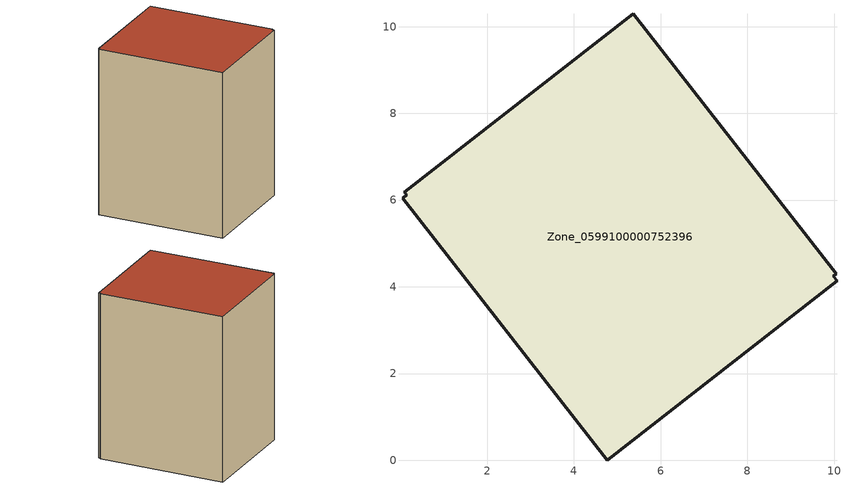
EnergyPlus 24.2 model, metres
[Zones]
Zone_0599100000752396
 floor ground (C_G): 5.37,10.3 10.05,4.3 9.98,4.25 10.07,4.14 4.76,0 0.05,6.04 0.14,6.12 0.09,6.18 z0
 wall outside (C_F): 0.05,6.04 4.76,0 10.07,4.14 9.98,4.25 10.05,4.3 5.37,10.3 0.09,6.18 0.14,6.12 0.05,6.04 z0:10.06
 roof outside (C_R): 10.05,4.3 5.37,10.3 0.09,6.18 0.14,6.12 0.05,6.04 4.76,0 10.07,4.14 9.98,4.25 z10.06
[BUILDING]
Pand.0599100000752396: North Axis=0; Terrain=City; Loads Convergence Tolerance Value=0.04; Temperature Convergence Tolerance Value=0.4; Solar Distribution=FullExterior; Maximum Number of Warmup Days=25; Minimum Number of Warmup Days=1
[Site:Location]
Rotterdam.The.Hague.AP_ZH_NLD Design_Conditions: Latitude=51.96; Longitude=4.45; Time Zone=1; Elevation=-4.5
[SITE:GROUNDTEMPERATURE:BUILDINGSURFACE]
18, 18, 18, 18, 18, 18, 18, 18, 18, 18, 18, 18
[MATERIAL] Thermal Absorptance=0.9; Solar Absorptance=0.7; Visible Absorptance=0.7
Name | Roughness | Thickness | Conductivity | Density | Specific Heat
G.TI.2006-2014 | MediumSmooth | 0.15 | 0.06 | 540 | 1210
F.TI.2006-2014 | Rough | 0.3 | 0.12 | 1920 | 840
R.TI.2006-2014 | MediumRough | 0.2 | 0.08 | 1500 | 1000
[CONSTRUCTION]
C_G: G.TI.2006-2014
C_F: F.TI.2006-2014
C_R: R.TI.2006-2014
[ZONE]
Zone_0599100000752396: Type=1; Multiplier=1; Ceiling Height=Autocalculate; Volume=Autocalculate; Floor Area=autocalculate; Part of Total Floor Area=Yes
[ZONEINFILTRATION:DESIGNFLOWRATE]
Infil_Zone_0599100000752396: Zone or ZoneList or Space or SpaceList=Zone_0599100000752396; Schedule=AlwaysOn; Design Flow Rate Calculation Method=Flow/Area; Flow Rate per Floor Area=0.0015; Constant Term Coefficient=1; Temperature Term Coefficient=0; Velocity Term Coefficient=0; Velocity Squared Term Coefficient=0
[HVACTEMPLATE:ZONE:IDEALLOADSAIRSYSTEM]
Zone_0599100000752396: Maximum Heating Supply Air Temperature=50; Minimum Cooling Supply Air Temperature=13; Maximum Heating Supply Air Humidity Ratio=0.0156; Minimum Cooling Supply Air Humidity Ratio=0.0077; Heating Limit=NoLimit; Cooling Limit=NoLimit; Dehumidification Control Type=ConstantSensibleHeatRatio; Cooling Sensible Heat Ratio=0.7; Dehumidification Setpoint=60; Humidification Control Type=None; Humidification Setpoint=30; Outdoor Air Method=None; Outdoor Air Flow Rate per Person=0.00944; Outdoor Air Flow Rate per Zone Floor Area=0; Outdoor Air Flow Rate per Zone=0; Demand Controlled Ventilation Type=None; Outdoor Air Economizer Type=NoEconomizer; Heat Recovery Type=None; Sensible Heat Recovery Effectiveness=0.7; Latent Heat Recovery Effectiveness=0.65
[ZONECONTROL:THERMOSTAT]
ThermostatControl_Zone_0599100000752396: Zone or ZoneList=Zone_0599100000752396; Control Type Schedule=DualSetpointControlType; Control 1=Thermostat_Zone_0599100000752396; Temperature Difference Between Cutout And Setpoint=0
[THERMOSTATSETPOINT:DUALSETPOINT]
Thermostat_Zone_0599100000752396: Heating Setpoint Temperature Schedule=HeatingSetpoint_Zone_0599100000752396; Cooling Setpoint Temperature Schedule=CoolingSetpoint_Zone_0599100000752396
[SCHEDULE:COMPACT]
HeatingSetpoint_Zone_0599100000752396: Through: 12/31, For: AllDays, Until: 24:00, 21
CoolingSetpoint_Zone_0599100000752396: Through: 12/31, For: AllDays, Until: 24:00, 24
DualSetpointControlType: Through: 12/31, For: AllDays, Until: 24:00, 4
AlwaysOn: Through: 12/31, For: AllDays, Until: 24:00, 1
